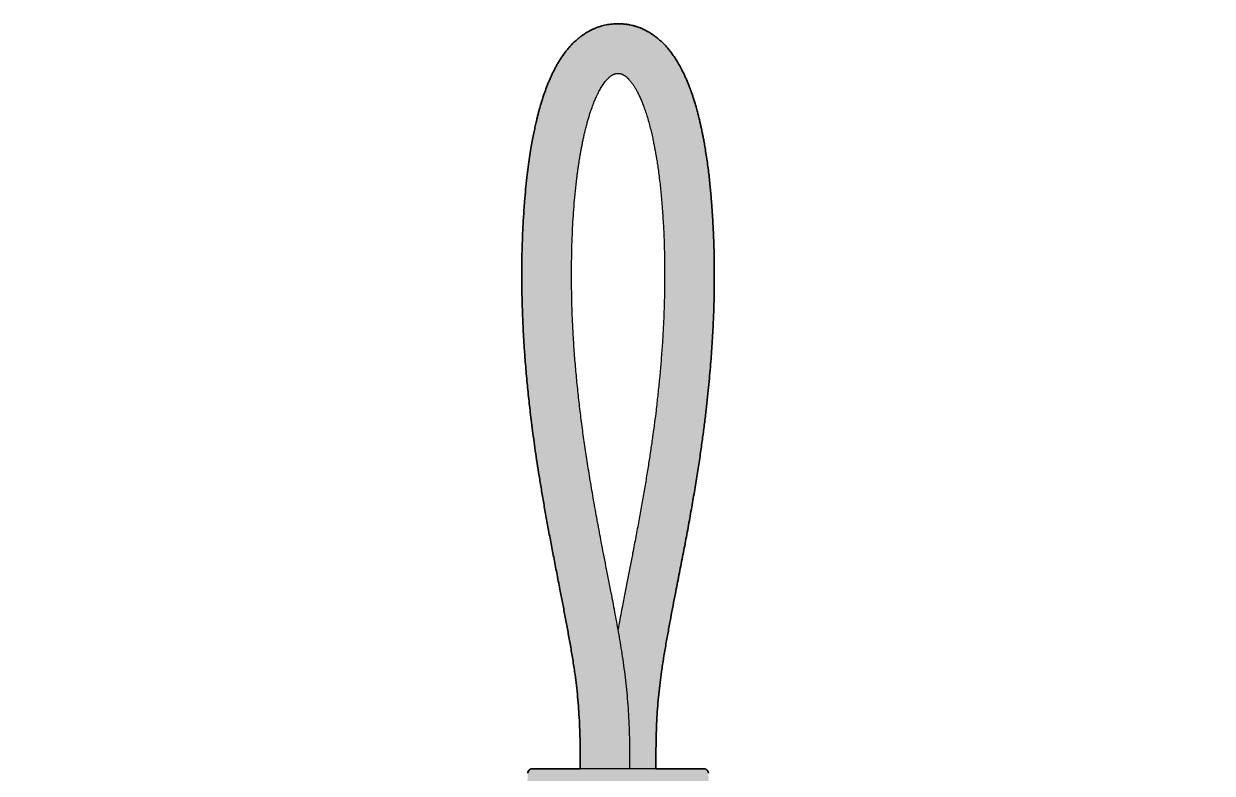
# Model space of a CAD drawing. Header units: millimetres. Extents: x 103 to 812, y 15 to 711.
# Drawn here: x 599.3 to 730.8, y 628.3 to 711.2 of the extents above; entities that cross this region are included whole.
import ezdxf

# ---------------------------------------------------------------- set-up
doc = ezdxf.new("R2010")
doc.units = ezdxf.units.MM
doc.layers.add('Blocks', color=7, linetype='Continuous')
doc.layers.add('Blocks$Fill', color=7, linetype='Continuous', true_color=0xffffff)
doc.layers.add('Blocks$Inner', color=7, linetype='Continuous', lineweight=25, true_color=0x007f00)
doc.layers.add('Blocks$Outline', color=7, linetype='Continuous', lineweight=35, true_color=0xff3f3f)

# ---------------------------------------------------------------- blocks, each defined once
blk = doc.blocks.new('In Vitro Portable Lamp Side')
at = {"layer": 'Blocks$Fill'}
h = blk.add_hatch(color=256, dxfattribs=at)
h.paths.add_polyline_path([(137.67, 302.05), (103.52, 302.05), (96.72, 302.05), (96.72, 302.05), (96.72, 302.05), (96.7, 302.05), (96.68, 302.05), (96.65, 302.05), (96.63, 302.05), (96.61, 302.04), (96.59, 302.04), (96.56, 302.04), (96.54, 302.03), (96.52, 302.03), (96.49, 302.02), (96.47, 302.02), (96.45, 302.01), (96.42, 302.01), (96.4, 302), (96.38, 301.99), (96.36, 301.98), (96.33, 301.97), (96.31, 301.96), (96.29, 301.95), (96.27, 301.94), (96.24, 301.93), (96.22, 301.92), (96.2, 301.9), (96.18, 301.89), (96.16, 301.88), (96.14, 301.86), (96.12, 301.85), (96.1, 301.83), (96.08, 301.81), (96.06, 301.8), (96.04, 301.78), (96.02, 301.76), (96, 301.75), (95.98, 301.73), (95.97, 301.71), (95.95, 301.69), (95.93, 301.67), (95.92, 301.65), (95.9, 301.63), (95.89, 301.61), (95.88, 301.59), (95.86, 301.56), (95.85, 301.54), (95.84, 301.52), (95.83, 301.5), (95.82, 301.48), (95.81, 301.45), (95.8, 301.43), (95.79, 301.41), (95.78, 301.39), (95.77, 301.36), (95.76, 301.34), (95.76, 301.32), (95.75, 301.29), (95.74, 301.27), (95.74, 301.25), (95.74, 301.22), (95.73, 301.2), (95.73, 301.18), (95.73, 301.16), (95.72, 301.13), (95.72, 301.11), (95.72, 301.09), (95.72, 301.07), (95.72, 301.07), (94.99, 259.06), (94.99, 259.05), (94.99, 259.03), (94.99, 259.02), (94.99, 259.01), (94.99, 259), (94.99, 258.99), (94.99, 258.97), (95, 258.96), (95, 258.95), (95, 258.94), (95, 258.92), (95.01, 258.91), (95.01, 258.9), (95.01, 258.89), (95.02, 258.88), (95.02, 258.86), (95.03, 258.85), (95.03, 258.84), (95.04, 258.83), (95.04, 258.82), (95.05, 258.81), (95.06, 258.8), (95.06, 258.79), (95.07, 258.78), (95.08, 258.77), (95.08, 258.76), (95.09, 258.75), (95.1, 258.74), (95.11, 258.73), (95.11, 258.72), (95.12, 258.71), (95.13, 258.7), (95.14, 258.69), (95.15, 258.68), (95.16, 258.67), (95.17, 258.67), (95.18, 258.66), (95.19, 258.65), (95.2, 258.64), (95.21, 258.64), (95.22, 258.63), (95.23, 258.62), (95.24, 258.62), (95.25, 258.61), (95.26, 258.6), (95.27, 258.6), (95.28, 258.59), (95.29, 258.59), (95.31, 258.58), (95.32, 258.58), (95.33, 258.58), (95.34, 258.57), (95.35, 258.57), (95.37, 258.57), (95.38, 258.56), (95.39, 258.56), (95.4, 258.56), (95.41, 258.56), (95.43, 258.55), (95.44, 258.55), (95.45, 258.55), (95.46, 258.55), (95.47, 258.55), (95.49, 258.55), (98.75, 258.55), (98.75, 6.59), (86.88, 5.04), (86.87, 5.04), (86.86, 5.04), (86.86, 5.04), (86.85, 5.03), (86.84, 5.03), (86.83, 5.03), (86.83, 5.03), (86.82, 5.03), (86.81, 5.02), (86.81, 5.02), (86.8, 5.02), (86.79, 5.02), (86.78, 5.01), (86.78, 5.01), (86.77, 5.01), (86.76, 5), (86.76, 5), (86.75, 5), (86.74, 4.99), (86.74, 4.99), (86.73, 4.98), (86.72, 4.98), (86.72, 4.97), (86.71, 4.97), (86.7, 4.96), (86.7, 4.96), (86.69, 4.95), (86.68, 4.95), (86.68, 4.94), (86.67, 4.94), (86.67, 4.93), (86.66, 4.93), (86.66, 4.92), (86.65, 4.91), (86.65, 4.91), (86.64, 4.9), (86.64, 4.89), (86.63, 4.89), (86.63, 4.88), (86.62, 4.87), (86.62, 4.87), (86.62, 4.86), (86.61, 4.85), (86.61, 4.85), (86.6, 4.84), (86.6, 4.83), (86.6, 4.82), (86.6, 4.82), (86.59, 4.81), (86.59, 4.8), (86.59, 4.79), (86.59, 4.79), (86.58, 4.78), (86.58, 4.77), (86.58, 4.76), (86.58, 4.76), (86.58, 4.75), (86.58, 4.74), (86.58, 4.73), (86.57, 4.73), (86.57, 4.72), (86.57, 4.71), (86.57, 4.71), (86.57, 4.7), (86.57, 4.7), (86.57, 4.7), (86.57, 4.7), (86.57, 4.7), (86.57, 4.7), (86.57, 4.7), (86.57, 4.7), (86.52, 1.86), (86.52, 1.85), (86.52, 1.84), (86.52, 1.83), (86.52, 1.82), (86.53, 1.81), (86.53, 1.8), (86.53, 1.8), (86.53, 1.79), (86.53, 1.78), (86.53, 1.77), (86.53, 1.76), (86.54, 1.75), (86.54, 1.75), (86.54, 1.74), (86.55, 1.73), (86.55, 1.72), (86.55, 1.71), (86.56, 1.7), (86.56, 1.7), (86.56, 1.69), (86.57, 1.68), (86.57, 1.67), (86.58, 1.67), (86.58, 1.66), (86.59, 1.65), (86.59, 1.64), (86.6, 1.64), (86.6, 1.63), (86.61, 1.62), (86.61, 1.62), (86.62, 1.61), (86.62, 1.6), (86.63, 1.6), (86.64, 1.59), (86.64, 1.59), (86.65, 1.58), (86.66, 1.58), (86.66, 1.57), (86.67, 1.57), (86.68, 1.56), (86.68, 1.56), (86.69, 1.55), (86.7, 1.55), (86.71, 1.54), (86.71, 1.54), (86.72, 1.53), (86.73, 1.53), (86.74, 1.53), (86.75, 1.52), (86.75, 1.52), (86.76, 1.52), (86.77, 1.52), (86.78, 1.51), (86.79, 1.51), (86.8, 1.51), (86.8, 1.51), (86.81, 1.51), (86.82, 1.5), (86.83, 1.5), (86.84, 1.5), (86.85, 1.5), (86.86, 1.5), (86.86, 1.5), (86.87, 1.5), (87.25, 1.5), (88.28, 1.5), (88.28, 0), (211.41, 0), (216.28, 0), (216.28, 1.5), (217.68, 1.5), (217.69, 1.5), (217.7, 1.5), (217.71, 1.5), (217.72, 1.5), (217.73, 1.5), (217.73, 1.5), (217.74, 1.51), (217.75, 1.51), (217.76, 1.51), (217.77, 1.51), (217.78, 1.51), (217.79, 1.52), (217.79, 1.52), (217.8, 1.52), (217.81, 1.52), (217.82, 1.53), (217.83, 1.53), (217.83, 1.53), (217.84, 1.54), (217.85, 1.54), (217.86, 1.55), (217.87, 1.55), (217.87, 1.56), (217.88, 1.56), (217.89, 1.57), (217.89, 1.57), (217.9, 1.58), (217.91, 1.58), (217.91, 1.59), (217.92, 1.59), (217.93, 1.6), (217.93, 1.6), (217.94, 1.61), (217.94, 1.62), (217.95, 1.62), (217.96, 1.63), (217.96, 1.64), (217.97, 1.64), (217.97, 1.65), (217.98, 1.66), (217.98, 1.67), (217.99, 1.67), (217.99, 1.68), (217.99, 1.69), (218, 1.7), (218, 1.7), (218, 1.71), (218.01, 1.72), (218.01, 1.73), (218.01, 1.74), (218.02, 1.75), (218.02, 1.75), (218.02, 1.76), (218.02, 1.77), (218.03, 1.78), (218.03, 1.79), (218.03, 1.8), (218.03, 1.8), (218.03, 1.81), (218.03, 1.82), (218.03, 1.83), (218.03, 1.84), (218.03, 1.85), (218.03, 1.86), (217.98, 4.7), (217.98, 4.7), (217.98, 4.7), (217.98, 4.7), (217.98, 4.7), (217.98, 4.7), (217.98, 4.7), (217.98, 4.7), (217.98, 4.71), (217.98, 4.71), (217.98, 4.72), (217.98, 4.73), (217.98, 4.73), (217.98, 4.74), (217.98, 4.75), (217.98, 4.76), (217.98, 4.76), (217.97, 4.77), (217.97, 4.78), (217.97, 4.79), (217.97, 4.79), (217.97, 4.8), (217.96, 4.81), (217.96, 4.82), (217.96, 4.82), (217.95, 4.83), (217.95, 4.84), (217.95, 4.85), (217.94, 4.85), (217.94, 4.86), (217.94, 4.87), (217.93, 4.87), (217.93, 4.88), (217.92, 4.89), (217.92, 4.89), (217.92, 4.9), (217.91, 4.91), (217.91, 4.91), (217.9, 4.92), (217.89, 4.93), (217.89, 4.93), (217.88, 4.94), (217.88, 4.94), (217.87, 4.95), (217.87, 4.95), (217.86, 4.96), (217.85, 4.96), (217.85, 4.97), (217.84, 4.97), (217.83, 4.98), (217.83, 4.98), (217.82, 4.99), (217.81, 4.99), (217.81, 5), (217.8, 5), (217.79, 5), (217.79, 5.01), (217.78, 5.01), (217.77, 5.01), (217.77, 5.02), (217.76, 5.02), (217.75, 5.02), (217.74, 5.02), (217.74, 5.03), (217.73, 5.03), (217.72, 5.03), (217.71, 5.03), (217.71, 5.03), (217.7, 5.04), (217.69, 5.04), (217.69, 5.04), (217.68, 5.04), (205.8, 6.59), (205.8, 258.55), (209.07, 258.55), (209.08, 258.55), (209.09, 258.55), (209.11, 258.55), (209.12, 258.55), (209.13, 258.55), (209.14, 258.56), (209.15, 258.56), (209.17, 258.56), (209.18, 258.56), (209.19, 258.57), (209.2, 258.57), (209.22, 258.57), (209.23, 258.58), (209.24, 258.58), (209.25, 258.58), (209.26, 258.59), (209.27, 258.59), (209.29, 258.6), (209.3, 258.6), (209.31, 258.61), (209.32, 258.62), (209.33, 258.62), (209.34, 258.63), (209.35, 258.64), (209.36, 258.64), (209.37, 258.65), (209.38, 258.66), (209.39, 258.67), (209.4, 258.67), (209.41, 258.68), (209.42, 258.69), (209.43, 258.7), (209.43, 258.71), (209.44, 258.72), (209.45, 258.73), (209.46, 258.74), (209.47, 258.75), (209.47, 258.76), (209.48, 258.77), (209.49, 258.78), (209.49, 258.79), (209.5, 258.8), (209.51, 258.81), (209.51, 258.82), (209.52, 258.83), (209.52, 258.84), (209.53, 258.85), (209.53, 258.86), (209.54, 258.88), (209.54, 258.89), (209.55, 258.9), (209.55, 258.91), (209.55, 258.92), (209.56, 258.94), (209.56, 258.95), (209.56, 258.96), (209.56, 258.97), (209.57, 258.99), (209.57, 259), (209.57, 259.01), (209.57, 259.02), (209.57, 259.03), (209.57, 259.05), (209.57, 259.06), (208.84, 301.07), (208.84, 301.07), (208.84, 301.09), (208.83, 301.11), (208.83, 301.13), (208.83, 301.16), (208.83, 301.18), (208.82, 301.2), (208.82, 301.22), (208.82, 301.25), (208.81, 301.27), (208.81, 301.29), (208.8, 301.32), (208.79, 301.34), (208.79, 301.36), (208.78, 301.39), (208.77, 301.41), (208.76, 301.43), (208.75, 301.45), (208.74, 301.48), (208.73, 301.5), (208.72, 301.52), (208.71, 301.54), (208.69, 301.56), (208.68, 301.59), (208.67, 301.61), (208.65, 301.63), (208.64, 301.65), (208.62, 301.67), (208.61, 301.69), (208.59, 301.71), (208.57, 301.73), (208.56, 301.75), (208.54, 301.76), (208.52, 301.78), (208.5, 301.8), (208.48, 301.81), (208.46, 301.83), (208.44, 301.85), (208.42, 301.86), (208.4, 301.88), (208.38, 301.89), (208.36, 301.9), (208.34, 301.92), (208.31, 301.93), (208.29, 301.94), (208.27, 301.95), (208.25, 301.96), (208.22, 301.97), (208.2, 301.98), (208.18, 301.99), (208.15, 302), (208.13, 302.01), (208.11, 302.01), (208.09, 302.02), (208.06, 302.02), (208.04, 302.03), (208.02, 302.03), (207.99, 302.04), (207.97, 302.04), (207.95, 302.04), (207.93, 302.05), (207.9, 302.05), (207.88, 302.05), (207.86, 302.05), (207.84, 302.05), (207.84, 302.05), (166.88, 302.05), (166.88, 302.05), (166.88, 302.06), (166.88, 302.06), (166.88, 302.06), (166.88, 302.06), (166.88, 302.06), (166.88, 302.06), (166.88, 302.06), (166.88, 302.06), (166.88, 302.06), (166.88, 302.06), (166.88, 302.06), (166.88, 302.06), (166.88, 302.06), (166.88, 302.06), (166.88, 302.06), (166.88, 302.06), (166.88, 302.06), (166.88, 302.06), (166.88, 302.06), (166.88, 302.06), (166.88, 302.06), (166.88, 302.06), (166.88, 302.06), (166.88, 302.06), (166.88, 302.06), (166.88, 302.06), (166.88, 302.06), (166.88, 302.06), (166.88, 302.06), (166.88, 302.06), (166.59, 302.07), (166.45, 302.08), (166.3, 302.09), (166.16, 302.1), (166.02, 302.12), (165.88, 302.14), (165.73, 302.17), (165.6, 302.2), (165.46, 302.23), (165.33, 302.27), (165.2, 302.31), (165.07, 302.36), (164.94, 302.41), (164.88, 302.44), (164.82, 302.46), (164.75, 302.49), (164.69, 302.52), (164.63, 302.55), (164.58, 302.59), (164.52, 302.62), (164.46, 302.65), (164.41, 302.69), (164.35, 302.72), (164.29, 302.76), (164.24, 302.79), (164.19, 302.83), (164.13, 302.87), (164.08, 302.91), (164.03, 302.95), (163.98, 302.99), (163.93, 303.04), (163.83, 303.12), (163.74, 303.22), (163.65, 303.31), (163.56, 303.41), (163.48, 303.51), (163.4, 303.61), (163.32, 303.71), (163.24, 303.82), (163.17, 303.93), (163.09, 304.06), (163.02, 304.2), (162.95, 304.33), (162.88, 304.47), (162.82, 304.61), (162.76, 304.75), (162.71, 304.89), (162.66, 305.04), (162.62, 305.18), (162.58, 305.32), (162.55, 305.47), (162.52, 305.61), (162.49, 305.75), (162.46, 305.89), (162.44, 306.03), (162.43, 306.18), (162.4, 306.45), (162.38, 306.73), (162.36, 307.26), (162.28, 310.56), (162.28, 310.57), (162.28, 310.58), (162.28, 310.59), (162.28, 310.6), (162.28, 310.61), (162.27, 310.62), (162.27, 310.63), (162.27, 310.64), (162.27, 310.64), (162.27, 310.65), (162.27, 310.66), (162.26, 310.67), (162.26, 310.68), (162.26, 310.69), (162.26, 310.7), (162.25, 310.71), (162.25, 310.72), (162.25, 310.73), (162.24, 310.74), (162.24, 310.75), (162.23, 310.76), (162.23, 310.76), (162.23, 310.77), (162.22, 310.78), (162.22, 310.79), (162.21, 310.8), (162.21, 310.81), (162.2, 310.82), (162.2, 310.83), (162.19, 310.83), (162.18, 310.84), (162.18, 310.85), (162.17, 310.86), (162.16, 310.87), (162.16, 310.88), (162.15, 310.88), (162.14, 310.89), (162.14, 310.9), (162.13, 310.91), (162.12, 310.91), (162.12, 310.92), (162.11, 310.93), (162.1, 310.93), (162.09, 310.94), (162.08, 310.95), (162.08, 310.95), (162.07, 310.96), (162.06, 310.96), (162.05, 310.97), (162.04, 310.98), (162.03, 310.98), (162.02, 310.99), (162.02, 310.99), (162.01, 311), (162, 311), (161.99, 311), (161.98, 311.01), (161.97, 311.01), (161.96, 311.02), (161.95, 311.02), (161.94, 311.02), (161.93, 311.03), (161.92, 311.03), (161.91, 311.03), (161.91, 311.03), (161.9, 311.04), (161.89, 311.04), (161.88, 311.04), (161.87, 311.04), (161.86, 311.04), (161.85, 311.05), (161.83, 311.05), (161.81, 311.05), (161.79, 311.05), (161.78, 311.05), (156.46, 311.05), (156.46, 311.06), (156.52, 315.34), (156.58, 316.71), (156.67, 318.03), (156.78, 319.31), (156.92, 320.57), (157.09, 321.8), (157.58, 324.86), (160.85, 342.43), (161.64, 347.7), (162.19, 352.2), (162.55, 356.1), (162.77, 359.62), (162.91, 363.65), (162.91, 367.52), (162.82, 370.63), (162.63, 373.73), (162.43, 375.91), (162.25, 377.5), (162.01, 379.17), (161.78, 380.51), (161.48, 382.01), (161.19, 383.26), (160.95, 384.15), (160.66, 385.11), (160.41, 385.87), (160.19, 386.47), (159.92, 387.14), (159.76, 387.52), (159.58, 387.91), (159.43, 388.22), (159.27, 388.53), (159.1, 388.84), (158.93, 389.14), (158.78, 389.38), (158.64, 389.62), (158.48, 389.86), (158.31, 390.09), (158.16, 390.3), (158, 390.5), (157.85, 390.69), (157.7, 390.87), (157.56, 391.03), (157.42, 391.18), (157.27, 391.32), (157.11, 391.48), (156.97, 391.62), (156.8, 391.76), (156.66, 391.88), (156.54, 391.98), (156.4, 392.09), (156.25, 392.2), (156.08, 392.31), (155.97, 392.39), (155.81, 392.49), (155.6, 392.61), (155.48, 392.68), (155.35, 392.75), (155.05, 392.89), (154.75, 393.02), (154.62, 393.07), (154.49, 393.12), (154.29, 393.18), (154.14, 393.23), (154.01, 393.26), (153.88, 393.3), (153.71, 393.34), (153.54, 393.37), (153.35, 393.41), (153.16, 393.43), (153.04, 393.45), (152.91, 393.46), (152.79, 393.47), (152.67, 393.48), (152.54, 393.49), (152.41, 393.49), (152.28, 393.49), (152.15, 393.49), (152.02, 393.49), (151.89, 393.48), (151.75, 393.47), (151.62, 393.46), (151.45, 393.44), (151.29, 393.42), (151.12, 393.39), (150.95, 393.36), (150.79, 393.32), (150.62, 393.28), (150.46, 393.24), (150.31, 393.2), (150.17, 393.15), (150.03, 393.1), (149.91, 393.06), (149.71, 392.98), (149.54, 392.91), (149.42, 392.85), (149.28, 392.78), (149.14, 392.71), (148.94, 392.6), (148.73, 392.48), (148.6, 392.39), (148.48, 392.31), (148.36, 392.24), (148.17, 392.09), (148, 391.96), (147.85, 391.84), (147.72, 391.73), (147.55, 391.57), (147.37, 391.41), (147.21, 391.25), (147.05, 391.08), (146.87, 390.87), (146.68, 390.65), (146.51, 390.45), (146.36, 390.24), (146.19, 390), (146.06, 389.82), (145.94, 389.64), (145.71, 389.27), (145.51, 388.93), (145.32, 388.59), (145.15, 388.26), (145, 387.95), (144.77, 387.45), (144.52, 386.85), (144.37, 386.47), (144.1, 385.73), (143.84, 384.93), (143.59, 384.08), (143.3, 382.97), (143.05, 381.88), (142.78, 380.5), (142.48, 378.72), (142.19, 376.46), (141.94, 373.83), (141.81, 371.97), (141.71, 370.12), (141.63, 366.5), (141.66, 363.01), (141.79, 359.61), (142, 356.33), (142.37, 352.21), (142.9, 347.85), (143.73, 342.35), (147.24, 323.35), (147.47, 321.77), (147.63, 320.56), (147.77, 319.31), (147.88, 318.03), (147.98, 316.71), (148.04, 315.35), (148.09, 312.55), (148.09, 311.05), (143.94, 311.05), (142.78, 311.05), (142.77, 311.05), (142.76, 311.05), (142.74, 311.05), (142.73, 311.05), (142.72, 311.05), (142.71, 311.05), (142.7, 311.04), (142.69, 311.04), (142.68, 311.04), (142.67, 311.04), (142.65, 311.03), (142.64, 311.03), (142.63, 311.03), (142.62, 311.02), (142.61, 311.02), (142.6, 311.02), (142.59, 311.01), (142.57, 311.01), (142.56, 311), (142.55, 311), (142.54, 310.99), (142.53, 310.98), (142.52, 310.98), (142.51, 310.97), (142.5, 310.96), (142.49, 310.96), (142.48, 310.95), (142.47, 310.94), (142.46, 310.93), (142.45, 310.93), (142.44, 310.92), (142.43, 310.91), (142.42, 310.9), (142.41, 310.89), (142.4, 310.88), (142.39, 310.87), (142.39, 310.86), (142.38, 310.85), (142.37, 310.84), (142.36, 310.83), (142.36, 310.82), (142.35, 310.81), (142.34, 310.8), (142.34, 310.79), (142.33, 310.78), (142.33, 310.77), (142.32, 310.75), (142.32, 310.74), (142.31, 310.73), (142.31, 310.72), (142.3, 310.71), (142.3, 310.7), (142.3, 310.69), (142.29, 310.68), (142.29, 310.66), (142.29, 310.65), (142.29, 310.64), (142.28, 310.63), (142.28, 310.62), (142.28, 310.61), (142.28, 310.6), (142.28, 310.59), (142.28, 310.57), (142.28, 310.56), (142.19, 307.26), (142.17, 306.69), (142.15, 306.39), (142.14, 306.25), (142.12, 306.1), (142.1, 305.95), (142.08, 305.79), (142.05, 305.64), (142.02, 305.49), (141.98, 305.34), (141.94, 305.18), (141.89, 305.03), (141.84, 304.88), (141.8, 304.76), (141.75, 304.64), (141.7, 304.52), (141.65, 304.41), (141.59, 304.29), (141.53, 304.18), (141.47, 304.06), (141.4, 303.95), (141.33, 303.84), (141.25, 303.73), (141.18, 303.63), (141.1, 303.53), (141.01, 303.43), (140.93, 303.33), (140.84, 303.23), (140.74, 303.14), (140.69, 303.1), (140.64, 303.05), (140.59, 303.01), (140.54, 302.97), (140.49, 302.92), (140.44, 302.88), (140.38, 302.84), (140.33, 302.8), (140.27, 302.77), (140.22, 302.73), (140.16, 302.69), (140.1, 302.66), (140.05, 302.62), (139.99, 302.59), (139.93, 302.56), (139.87, 302.53), (139.81, 302.5), (139.75, 302.47), (139.68, 302.44), (139.62, 302.41), (139.56, 302.39), (139.49, 302.36), (139.36, 302.32), (139.23, 302.27), (139.1, 302.24), (138.96, 302.2), (138.83, 302.17), (138.68, 302.15), (138.54, 302.12), (138.4, 302.1), (138.26, 302.09), (138.11, 302.08), (137.97, 302.07), (137.67, 302.06), (137.67, 302.06), (137.67, 302.06), (137.67, 302.06), (137.67, 302.06), (137.67, 302.06), (137.67, 302.06), (137.67, 302.06), (137.67, 302.06), (137.67, 302.06), (137.67, 302.06), (137.67, 302.06), (137.67, 302.06), (137.67, 302.06), (137.67, 302.06), (137.67, 302.06), (137.67, 302.06), (137.67, 302.06), (137.67, 302.06), (137.67, 302.06), (137.67, 302.06), (137.67, 302.06), (137.67, 302.06), (137.67, 302.06), (137.67, 302.06), (137.67, 302.06), (137.67, 302.06), (137.67, 302.06), (137.67, 302.06), (137.67, 302.06), (137.67, 302.06), (137.67, 302.06), (137.67, 302.06), (137.67, 302.06), (137.67, 302.05)], flags=0)
h.paths.add_polyline_path([(152.28, 24.25), (153.25, 24.26), (154.22, 24.29), (155.2, 24.35), (156.19, 24.42), (157.18, 24.52), (158.18, 24.64), (159.18, 24.78), (160.18, 24.95), (161.18, 25.14), (162.18, 25.35), (163.18, 25.59), (164.19, 25.85), (165.19, 26.14), (166.18, 26.45), (167.18, 26.79), (168.17, 27.15), (168.17, 7.25), (136.67, 7.25), (136.65, 7.25), (136.39, 7.25), (136.39, 27.15), (137.28, 26.82), (138.18, 26.52), (139.08, 26.23), (139.99, 25.96), (140.91, 25.71), (141.83, 25.48), (142.76, 25.27), (143.7, 25.08), (144.64, 24.9), (145.58, 24.75), (146.52, 24.62), (147.47, 24.51), (148.41, 24.42), (149.36, 24.35), (150.31, 24.3), (151.26, 24.26)], flags=0)
h.paths.add_polyline_path([(128.79, 7.25), (108.74, 7.25), (108.74, 57.88), (109.02, 56.84), (109.34, 55.8), (109.67, 54.77), (110.03, 53.74), (110.42, 52.72), (110.84, 51.71), (111.27, 50.71), (111.74, 49.72), (112.22, 48.74), (112.73, 47.77), (113.27, 46.82), (113.83, 45.87), (114.41, 44.95), (115.01, 44.03), (115.63, 43.13), (116.28, 42.25), (116.94, 41.39), (117.62, 40.54), (118.33, 39.72), (119.05, 38.91), (119.78, 38.12), (120.54, 37.35), (121.31, 36.6), (122.09, 35.88), (122.89, 35.17), (123.7, 34.49), (124.52, 33.83), (125.36, 33.19), (126.2, 32.57), (127.06, 31.98), (127.92, 31.41), (128.79, 30.87)], flags=0)
h.paths.add_polyline_path([(152.77, 387.89), (152.77, 387.88), (152.78, 387.88), (152.78, 387.88), (152.78, 387.88), (152.78, 387.88), (152.78, 387.88), (152.78, 387.88), (152.79, 387.88), (152.79, 387.88), (152.82, 387.87), (152.84, 387.85), (152.87, 387.84), (152.91, 387.82), (152.96, 387.79), (153, 387.76), (153.03, 387.74), (153.07, 387.71), (153.13, 387.66), (153.16, 387.64), (153.2, 387.61), (153.24, 387.58), (153.27, 387.54), (153.33, 387.49), (153.38, 387.44), (153.42, 387.4), (153.48, 387.34), (153.55, 387.25), (153.64, 387.16), (153.71, 387.06), (153.78, 386.97), (153.87, 386.85), (153.96, 386.72), (154.05, 386.59), (154.14, 386.44), (154.23, 386.28), (154.32, 386.12), (154.42, 385.94), (154.51, 385.75), (154.61, 385.54), (154.71, 385.33), (154.91, 384.88), (155.09, 384.41), (155.28, 383.88), (155.47, 383.29), (155.67, 382.62), (155.85, 381.94), (156.08, 380.98), (156.34, 379.67), (156.61, 378.06), (156.81, 376.62), (157, 374.98), (157.22, 372.33), (157.36, 369.61), (157.43, 366.13), (157.39, 362.74), (157.25, 359.26), (157, 355.72), (156.67, 352.34), (156.13, 348.02), (155.17, 341.82), (152.28, 326.47), (149.25, 342.66), (148.33, 348.71), (147.86, 352.61), (147.5, 356.53), (147.25, 360.5), (147.15, 363.47), (147.13, 366.44), (147.19, 369.39), (147.33, 372.23), (147.43, 373.6), (147.56, 374.98), (147.77, 376.82), (148.05, 378.69), (148.26, 379.91), (148.45, 380.83), (148.64, 381.65), (148.78, 382.2), (148.91, 382.68), (149.04, 383.12), (149.17, 383.55), (149.31, 383.97), (149.5, 384.5), (149.7, 384.99), (149.8, 385.23), (149.9, 385.45), (150.04, 385.74), (150.16, 385.98), (150.29, 386.2), (150.42, 386.44), (150.5, 386.56), (150.57, 386.67), (150.65, 386.78), (150.72, 386.89), (150.79, 386.99), (150.87, 387.08), (150.94, 387.18), (151.02, 387.27), (151.08, 387.34), (151.15, 387.41), (151.21, 387.47), (151.26, 387.52), (151.31, 387.57), (151.36, 387.61), (151.41, 387.65), (151.45, 387.68), (151.49, 387.71), (151.53, 387.74), (151.56, 387.76), (151.6, 387.78), (151.63, 387.81), (151.67, 387.83), (151.71, 387.85), (151.75, 387.87), (151.78, 387.88), (151.82, 387.9), (151.84, 387.91), (151.87, 387.92), (151.89, 387.93), (151.92, 387.94), (151.94, 387.94), (151.96, 387.95), (151.97, 387.95), (151.99, 387.96), (152.01, 387.96), (152.03, 387.97), (152.06, 387.97), (152.08, 387.98), (152.11, 387.98), (152.14, 387.98), (152.17, 387.99), (152.2, 387.99), (152.22, 387.99), (152.25, 387.99), (152.3, 387.99), (152.34, 387.99), (152.38, 387.99), (152.42, 387.98), (152.44, 387.98), (152.47, 387.98), (152.49, 387.97), (152.52, 387.97), (152.55, 387.96), (152.57, 387.96), (152.6, 387.95), (152.63, 387.94), (152.66, 387.93), (152.68, 387.92), (152.71, 387.91), (152.73, 387.91), (152.74, 387.9), (152.75, 387.9), (152.75, 387.9), (152.76, 387.89), (152.76, 387.89), (152.77, 387.89), (152.77, 387.89), (152.77, 387.89), (152.77, 387.88), (152.77, 387.88), (152.77, 387.88), (152.77, 387.88), (152.77, 387.88), (152.77, 387.88), (152.77, 387.88), (152.77, 387.88), (152.77, 387.88), (152.77, 387.88), (152.77, 387.88), (152.77, 387.88), (152.77, 387.88), (152.77, 387.88), (152.77, 387.88), (152.77, 387.88), (152.77, 387.88), (152.77, 387.88), (152.77, 387.88)], flags=0)
h.paths.add_polyline_path([(195.79, 7.25), (175.76, 7.25), (175.76, 30.86), (175.77, 30.87), (176.7, 31.46), (177.63, 32.07), (178.54, 32.71), (179.44, 33.37), (180.31, 34.05), (181.18, 34.75), (182.02, 35.48), (182.84, 36.22), (183.65, 36.99), (184.43, 37.77), (185.2, 38.57), (185.94, 39.39), (186.66, 40.22), (187.36, 41.07), (188.03, 41.93), (188.69, 42.8), (189.32, 43.69), (189.92, 44.59), (190.5, 45.5), (191.06, 46.42), (191.59, 47.35), (192.1, 48.29), (192.58, 49.23), (193.04, 50.18), (193.47, 51.13), (193.88, 52.09), (194.26, 53.05), (194.62, 54.01), (194.96, 54.98), (195.27, 55.95), (195.55, 56.91), (195.82, 57.88), (195.82, 7.25)], flags=0)
at = {"layer": 'Blocks$Inner'}
blk.add_line((152.77, 387.88), (152.79, 387.87), dxfattribs=at)
for points in [[(161.78, 311.05), (143.94, 311.05), (142.78, 311.05)], [(156.36, 311.05), (156.27, 311.05), (156.16, 311.05), (156.02, 311.05), (155.86, 311.05), (155.68, 311.05), (155.48, 311.05), (155.26, 311.05), (155.03, 311.05), (154.79, 311.05), (154.53, 311.05), (154.27, 311.05), (154, 311.05), (153.73, 311.05), (153.59, 311.05)]]:
    blk.add_lwpolyline(points, dxfattribs=at)
for centre, start, end in [((142.78, 310.55), 90, 178.5), ((161.78, 310.55), 1.5, 90)]:
    blk.add_arc(centre, 0.5, start, end, dxfattribs=at)
for points, knots in [([(155.05, 392.89), (154.95, 392.94), (154.76, 393.02), (154.51, 393.11), (154.3, 393.18), (154.15, 393.23), (154.01, 393.27), (153.82, 393.32), (153.53, 393.38), (153.12, 393.44), (152.66, 393.49), (152.15, 393.5), (151.69, 393.47), (151.29, 393.42), (150.95, 393.36), (150.63, 393.29), (150.32, 393.2), (150.04, 393.11), (149.85, 393.04), (149.71, 392.98), (149.62, 392.94), (149.53, 392.9), (149.41, 392.85), (149.28, 392.78), (149.15, 392.71), (149.03, 392.65), (148.93, 392.6), (148.84, 392.54), (148.72, 392.47), (148.56, 392.37), (148.37, 392.24), (148.18, 392.1), (148.01, 391.97), (147.85, 391.85), (147.7, 391.72), (147.54, 391.57), (147.37, 391.41), (147.21, 391.25), (147.04, 391.07), (146.86, 390.87), (146.68, 390.66), (146.52, 390.45), (146.35, 390.23), (146.16, 389.97), (145.94, 389.65), (145.72, 389.29), (145.51, 388.94), (145.33, 388.6), (145.16, 388.27), (145.01, 387.97), (144.88, 387.7), (144.77, 387.44), (144.65, 387.16), (144.51, 386.84), (144.33, 386.36), (144.1, 385.73), (143.89, 385.1), (143.75, 384.62), (143.66, 384.34), (143.6, 384.1), (143.54, 383.9), (143.49, 383.72), (143.45, 383.54), (143.4, 383.36), (143.35, 383.17), (143.28, 382.87), (143.18, 382.44), (143.05, 381.86), (142.91, 381.21), (142.77, 380.48), (142.63, 379.65), (142.48, 378.69), (142.33, 377.61), (142.18, 376.44), (142.05, 375.17), (141.92, 373.67), (141.8, 371.98), (141.71, 370.13), (141.65, 368.3), (141.62, 366.51), (141.63, 364.75), (141.65, 363.01), (141.71, 361.3), (141.78, 359.62), (141.88, 357.96), (142, 356.17), (142.17, 354.25), (142.37, 352.22), (142.56, 350.5), (142.74, 349.04), (142.9, 347.82), (143.08, 346.55), (143.27, 345.2), (143.49, 343.8), (143.73, 342.33), (143.99, 340.8), (144.26, 339.22), (144.56, 337.6), (144.87, 335.94), (145.2, 334.23), (145.54, 332.48), (145.86, 330.83), (146.16, 329.27), (146.44, 327.83), (146.71, 326.36), (146.98, 324.87), (147.24, 323.34), (147.46, 321.91), (147.64, 320.56), (147.78, 319.31), (147.89, 318.03), (147.98, 316.7), (148.05, 315.35), (148.08, 313.96), (148.09, 312.53), (148.09, 311.55), (148.09, 311.05)], [1, 1, 1, 1, 1.005115, 1.009401, 1.012852, 1.015488, 1.017878, 1.020286, 1.026089, 1.032583, 1.041031, 1.049894, 1.058907, 1.064617, 1.070312, 1.075917, 1.081323, 1.086089, 1.090126, 1.091664, 1.093055, 1.09462, 1.096698, 1.099289, 1.101868, 1.103895, 1.10553, 1.107194, 1.109312, 1.111848, 1.116234, 1.120048, 1.123357, 1.126232, 1.129024, 1.13253, 1.136179, 1.139559, 1.143132, 1.147191, 1.151442, 1.155298, 1.159009, 1.163274, 1.169479, 1.175459, 1.180929, 1.186127, 1.191063, 1.195536, 1.199265, 1.20261, 1.206396, 1.21083, 1.215895, 1.225453, 1.23531, 1.239236, 1.242687, 1.245491, 1.24765, 1.249737, 1.251697, 1.253783, 1.255996, 1.258336, 1.264144, 1.27064, 1.277823, 1.285688, 1.29423, 1.304593, 1.315791, 1.327818, 1.34067, 1.354347, 1.372809, 1.391055, 1.409097, 1.42648, 1.443673, 1.460664, 1.477446, 1.494019, 1.510394, 1.526573, 1.547416, 1.567919, 1.588079, 1.600024, 1.612622, 1.625896, 1.639843, 1.654734, 1.670321, 1.686606, 1.703588, 1.72126, 1.739275, 1.757922, 1.77718, 1.797028, 1.812452, 1.828213, 1.844294, 1.860472, 1.876738, 1.893275, 1.905852, 1.918549, 1.931407, 1.944478, 1.957908, 1.971401, 1.985336, 2, 2, 2, 2]), ([(156.46, 311.06), (156.46, 311.56), (156.47, 312.52), (156.48, 313.94), (156.52, 315.33), (156.58, 316.7), (156.66, 318.02), (156.78, 319.31), (156.92, 320.57), (157.1, 321.91), (157.32, 323.34), (157.58, 324.85), (157.84, 326.32), (158.1, 327.74), (158.36, 329.11), (158.67, 330.68), (159.02, 332.47), (159.41, 334.48), (159.8, 336.49), (160.17, 338.49), (160.52, 340.48), (160.84, 342.4), (161.14, 344.25), (161.41, 346.01), (161.64, 347.67), (161.84, 349.24), (162.03, 350.74), (162.19, 352.18), (162.32, 353.55), (162.44, 354.85), (162.55, 356.08), (162.63, 357.25), (162.71, 358.43), (162.78, 359.59), (162.83, 360.74), (162.87, 361.79), (162.9, 362.75), (162.91, 363.62), (162.92, 364.36), (162.93, 364.98), (162.93, 365.49), (162.93, 365.92), (162.93, 366.25), (162.93, 366.49), (162.93, 366.69), (162.92, 366.92), (162.92, 367.2), (162.91, 367.54), (162.91, 367.93), (162.9, 368.43), (162.88, 369.06), (162.86, 369.81), (162.82, 370.66), (162.77, 371.61), (162.71, 372.64), (162.64, 373.59), (162.57, 374.44), (162.51, 375.16), (162.43, 375.92), (162.35, 376.7), (162.25, 377.51), (162.13, 378.34), (162.01, 379.16), (161.89, 379.88), (161.78, 380.5), (161.69, 381), (161.6, 381.42), (161.54, 381.75), (161.48, 382), (161.44, 382.2), (161.4, 382.37), (161.36, 382.54), (161.31, 382.74), (161.26, 382.98), (161.18, 383.27), (161.08, 383.67), (160.96, 384.14), (160.81, 384.65), (160.67, 385.1), (160.54, 385.5), (160.42, 385.86), (160.3, 386.18), (160.19, 386.48), (160.06, 386.8), (159.92, 387.16), (159.76, 387.53), (159.54, 388), (159.27, 388.54), (158.95, 389.11), (158.63, 389.63), (158.32, 390.08), (158.01, 390.5), (157.76, 390.81), (157.56, 391.03), (157.42, 391.18), (157.27, 391.33), (157.12, 391.48), (156.96, 391.62), (156.81, 391.76), (156.67, 391.88), (156.54, 391.98), (156.4, 392.09), (156.24, 392.2), (156.1, 392.3), (155.95, 392.4), (155.8, 392.5), (155.59, 392.62), (155.34, 392.76), (155.15, 392.84), (155.05, 392.89)], [0, 0, 0, 0, 0.016001, 0.031198, 0.046271, 0.061177, 0.075712, 0.089868, 0.104095, 0.118257, 0.136094, 0.154137, 0.171693, 0.188752, 0.20531, 0.221408, 0.246146, 0.270563, 0.29442, 0.319044, 0.342698, 0.365381, 0.387091, 0.407821, 0.426607, 0.444495, 0.461476, 0.477594, 0.492956, 0.507307, 0.520928, 0.53382, 0.545981, 0.559506, 0.571993, 0.583441, 0.593848, 0.603212, 0.61153, 0.617795, 0.623298, 0.628041, 0.632022, 0.633955, 0.635886, 0.638377, 0.641448, 0.6451, 0.649335, 0.654156, 0.661345, 0.669552, 0.678785, 0.689043, 0.700317, 0.712592, 0.720289, 0.728332, 0.73673, 0.745487, 0.754605, 0.764086, 0.773816, 0.782981, 0.789443, 0.795489, 0.801069, 0.804623, 0.807637, 0.81011, 0.812041, 0.813942, 0.816405, 0.819462, 0.823116, 0.82731, 0.834605, 0.841302, 0.847396, 0.852888, 0.857932, 0.862419, 0.86653, 0.87117, 0.876463, 0.882258, 0.888327, 0.898309, 0.908839, 0.917388, 0.926406, 0.934649, 0.942451, 0.945857, 0.949307, 0.952671, 0.956361, 0.959762, 0.963483, 0.966699, 0.969258, 0.972393, 0.975603, 0.979233, 0.981738, 0.985001, 0.989134, 0.994134, 1, 1, 1, 1]), ([(153.59, 311.05), (153.59, 311.57), (153.59, 312.58), (153.58, 314.1), (153.54, 315.59), (153.47, 317.05), (153.37, 318.46), (153.25, 319.82), (153.1, 321.16), (152.93, 322.48), (152.74, 323.77), (152.54, 325), (152.34, 326.17), (152.13, 327.31), (151.93, 328.41), (151.73, 329.47), (151.49, 330.68), (151.23, 332.01), (150.95, 333.46), (150.68, 334.83), (150.37, 336.43), (150.02, 338.31), (149.62, 340.48), (149.25, 342.65), (148.91, 344.75), (148.6, 346.76), (148.33, 348.71), (148.08, 350.65), (147.86, 352.6), (147.66, 354.56), (147.49, 356.53), (147.35, 358.51), (147.25, 360.33), (147.19, 361.98), (147.15, 363.47), (147.13, 364.95), (147.13, 366.44), (147.15, 367.92), (147.19, 369.4), (147.25, 370.84), (147.33, 372.25), (147.43, 373.61), (147.56, 375), (147.68, 376.07), (147.77, 376.82), (147.83, 377.26), (147.89, 377.69), (147.95, 378.06), (147.99, 378.33), (148.02, 378.52), (148.05, 378.7), (148.08, 378.9), (148.13, 379.16), (148.19, 379.5), (148.27, 379.93), (148.36, 380.37), (148.45, 380.82), (148.54, 381.25), (148.65, 381.7), (148.77, 382.18), (148.91, 382.67), (149.04, 383.12), (149.17, 383.56), (149.33, 384.02), (149.5, 384.5), (149.7, 385), (149.88, 385.41), (150.04, 385.73), (150.16, 385.98), (150.29, 386.22), (150.43, 386.45), (150.57, 386.68), (150.72, 386.89), (150.87, 387.09), (151.02, 387.27), (151.15, 387.41), (151.26, 387.52), (151.36, 387.61), (151.45, 387.68), (151.53, 387.74), (151.6, 387.79), (151.67, 387.83), (151.75, 387.87), (151.81, 387.9), (151.87, 387.92), (151.91, 387.94), (151.96, 387.95), (151.99, 387.96), (152.03, 387.97), (152.08, 387.98), (152.14, 387.98), (152.2, 387.99), (152.25, 387.99), (152.3, 387.99), (152.34, 387.99), (152.38, 387.99), (152.42, 387.98), (152.47, 387.98), (152.52, 387.97), (152.57, 387.96), (152.63, 387.94), (152.69, 387.92), (152.73, 387.9), (152.76, 387.89), (152.77, 387.88)], [14, 14, 14, 14, 14.016013, 14.031665, 14.047171, 14.062494, 14.077299, 14.091764, 14.105911, 14.120745, 14.13508, 14.148864, 14.162196, 14.175193, 14.187878, 14.200168, 14.212048, 14.229899, 14.246764, 14.262647, 14.27755, 14.302794, 14.327766, 14.352484, 14.376952, 14.398602, 14.420073, 14.44137, 14.462492, 14.483495, 14.50445, 14.525353, 14.546199, 14.561643, 14.577077, 14.592499, 14.607902, 14.623275, 14.638616, 14.654251, 14.668342, 14.682801, 14.697616, 14.712779, 14.717604, 14.722462, 14.727352, 14.732218, 14.734724, 14.736633, 14.738625, 14.740898, 14.743452, 14.747771, 14.752706, 14.758221, 14.76369, 14.768878, 14.773787, 14.780749, 14.787074, 14.793006, 14.799006, 14.805086, 14.813099, 14.821057, 14.829064, 14.834461, 14.839299, 14.84405, 14.849428, 14.855264, 14.861142, 14.867287, 14.873805, 14.879817, 14.885436, 14.890381, 14.89545, 14.900053, 14.904211, 14.909049, 14.914509, 14.920068, 14.924393, 14.928298, 14.931775, 14.935155, 14.938601, 14.94271, 14.947615, 14.952434, 14.956594, 14.960142, 14.963465, 14.966645, 14.970148, 14.974252, 14.978302, 14.982143, 14.985766, 14.989643, 14.994405, 15, 15, 15, 15]), ([(152.77, 387.89), (152.8, 387.88), (152.84, 387.85), (152.9, 387.82), (152.95, 387.79), (152.99, 387.76), (153.03, 387.74), (153.08, 387.71), (153.13, 387.66), (153.2, 387.61), (153.27, 387.55), (153.33, 387.49), (153.38, 387.44), (153.43, 387.39), (153.48, 387.33), (153.56, 387.25), (153.63, 387.16), (153.71, 387.06), (153.81, 386.93), (153.95, 386.73), (154.14, 386.44), (154.32, 386.12), (154.52, 385.75), (154.71, 385.34), (154.91, 384.89), (155.09, 384.4), (155.28, 383.88), (155.48, 383.28), (155.67, 382.63), (155.85, 381.96), (155.98, 381.41), (156.08, 380.98), (156.14, 380.69), (156.19, 380.42), (156.24, 380.2), (156.27, 380.02), (156.31, 379.85), (156.34, 379.65), (156.39, 379.4), (156.45, 379.06), (156.53, 378.61), (156.62, 378.03), (156.72, 377.36), (156.82, 376.59), (156.92, 375.78), (157, 374.96), (157.08, 374.13), (157.16, 373.25), (157.22, 372.33), (157.3, 371.11), (157.37, 369.63), (157.42, 367.87), (157.44, 366.14), (157.43, 364.43), (157.4, 362.74), (157.34, 361.02), (157.25, 359.26), (157.14, 357.48), (157, 355.73), (156.85, 354.02), (156.67, 352.35), (156.5, 350.81), (156.32, 349.37), (156.13, 347.99), (155.92, 346.54), (155.69, 345.02), (155.44, 343.44), (155.17, 341.82), (154.88, 340.16), (154.57, 338.47), (154.24, 336.71), (153.92, 335.04), (153.61, 333.46), (153.32, 331.98), (153.02, 330.46), (152.76, 329.07), (152.52, 327.82), (152.38, 327.01), (152.3, 326.56), (152.28, 326.47)], [0, 0, 0, 0, 0.007099, 0.012957, 0.017578, 0.020961, 0.023515, 0.026534, 0.030812, 0.035865, 0.041026, 0.045076, 0.048041, 0.050799, 0.054356, 0.058717, 0.063399, 0.067718, 0.071666, 0.081136, 0.090758, 0.10026, 0.110231, 0.120704, 0.130902, 0.140802, 0.151277, 0.162566, 0.174648, 0.186355, 0.197245, 0.202379, 0.207273, 0.21155, 0.215089, 0.217888, 0.219945, 0.223122, 0.226974, 0.231553, 0.238858, 0.24749, 0.257457, 0.268771, 0.281441, 0.292353, 0.30411, 0.316735, 0.329894, 0.343021, 0.367677, 0.39194, 0.415836, 0.439431, 0.46272, 0.485701, 0.511077, 0.536075, 0.560699, 0.584955, 0.608843, 0.632368, 0.651454, 0.671689, 0.693071, 0.715602, 0.739284, 0.764123, 0.78892, 0.814788, 0.84174, 0.869752, 0.892257, 0.915129, 0.938588, 0.96295, 0.979341, 0.99614, 1, 1, 1, 1]), ([(154.11, 311.05), (154.11, 311.05), (154.11, 311.05), (154.08, 311.05), (154.02, 311.05), (153.92, 311.05), (153.78, 311.05), (153.65, 311.05), (153.6, 311.05), (153.59, 311.05)], [0, 0, 0, 0, 0.066324, 0.216029, 0.377701, 0.550753, 0.733929, 0.989281, 1, 1, 1, 1])]:
    blk.add_open_spline(points, degree=3, knots=knots, dxfattribs=at)
at = {"layer": 'Blocks$Outline'}
for points in [[(143.94, 311.05), (142.78, 311.05)], [(148.09, 311.05), (143.94, 311.05)], [(156.46, 311.05), (156.46, 311.06)], [(161.78, 311.05), (156.46, 311.05)]]:
    blk.add_lwpolyline(points, dxfattribs=at)
for points, knots in [([(155.05, 392.89), (154.95, 392.94), (154.76, 393.02), (154.51, 393.11), (154.3, 393.18), (154.15, 393.23), (154.01, 393.27), (153.82, 393.32), (153.53, 393.38), (153.12, 393.44), (152.66, 393.49), (152.15, 393.5), (151.69, 393.47), (151.29, 393.42), (150.95, 393.36), (150.63, 393.29), (150.32, 393.2), (150.04, 393.11), (149.85, 393.04), (149.71, 392.98), (149.62, 392.94), (149.53, 392.9), (149.41, 392.85), (149.28, 392.78), (149.15, 392.71), (149.03, 392.65), (148.93, 392.6), (148.84, 392.54), (148.72, 392.47), (148.56, 392.37), (148.37, 392.24), (148.18, 392.1), (148.01, 391.97), (147.85, 391.85), (147.7, 391.72), (147.54, 391.57), (147.37, 391.41), (147.21, 391.25), (147.04, 391.07), (146.86, 390.87), (146.68, 390.66), (146.52, 390.45), (146.35, 390.23), (146.16, 389.97), (145.94, 389.65), (145.72, 389.29), (145.51, 388.94), (145.33, 388.6), (145.16, 388.27), (145.01, 387.97), (144.88, 387.7), (144.77, 387.44), (144.65, 387.16), (144.51, 386.84), (144.33, 386.36), (144.1, 385.73), (143.89, 385.1), (143.75, 384.62), (143.66, 384.34), (143.6, 384.1), (143.54, 383.9), (143.49, 383.72), (143.45, 383.54), (143.4, 383.36), (143.35, 383.17), (143.28, 382.87), (143.18, 382.44), (143.05, 381.86), (142.91, 381.21), (142.77, 380.48), (142.63, 379.65), (142.48, 378.69), (142.33, 377.61), (142.18, 376.44), (142.05, 375.17), (141.92, 373.67), (141.8, 371.98), (141.71, 370.13), (141.65, 368.3), (141.62, 366.51), (141.63, 364.75), (141.65, 363.01), (141.71, 361.3), (141.78, 359.62), (141.88, 357.96), (142, 356.17), (142.17, 354.25), (142.37, 352.22), (142.56, 350.5), (142.74, 349.04), (142.9, 347.82), (143.08, 346.55), (143.27, 345.2), (143.49, 343.8), (143.73, 342.33), (143.99, 340.8), (144.26, 339.22), (144.56, 337.6), (144.87, 335.94), (145.2, 334.23), (145.54, 332.48), (145.86, 330.83), (146.16, 329.27), (146.44, 327.83), (146.71, 326.36), (146.98, 324.87), (147.24, 323.34), (147.46, 321.91), (147.64, 320.56), (147.78, 319.31), (147.89, 318.03), (147.98, 316.7), (148.05, 315.35), (148.08, 313.96), (148.09, 312.53), (148.09, 311.55), (148.09, 311.05)], [0, 0, 0, 0, 0.005115, 0.009401, 0.012852, 0.015488, 0.017878, 0.020286, 0.026089, 0.032583, 0.041031, 0.049894, 0.058907, 0.064617, 0.070312, 0.075917, 0.081323, 0.086089, 0.090126, 0.091664, 0.093055, 0.09462, 0.096698, 0.099289, 0.101868, 0.103895, 0.10553, 0.107194, 0.109312, 0.111848, 0.116234, 0.120048, 0.123357, 0.126232, 0.129024, 0.13253, 0.136179, 0.139559, 0.143132, 0.147191, 0.151442, 0.155298, 0.159009, 0.163274, 0.169479, 0.175459, 0.180929, 0.186127, 0.191063, 0.195536, 0.199265, 0.20261, 0.206396, 0.21083, 0.215895, 0.225453, 0.23531, 0.239236, 0.242687, 0.245491, 0.24765, 0.249737, 0.251697, 0.253783, 0.255996, 0.258336, 0.264144, 0.27064, 0.277823, 0.285688, 0.29423, 0.304593, 0.315791, 0.327818, 0.34067, 0.354347, 0.372809, 0.391055, 0.409097, 0.42648, 0.443673, 0.460664, 0.477446, 0.494019, 0.510394, 0.526573, 0.547416, 0.567919, 0.588079, 0.600024, 0.612622, 0.625896, 0.639843, 0.654734, 0.670321, 0.686606, 0.703588, 0.72126, 0.739275, 0.757922, 0.77718, 0.797028, 0.812452, 0.828213, 0.844294, 0.860472, 0.876738, 0.893275, 0.905852, 0.918549, 0.931407, 0.944478, 0.957908, 0.971401, 0.985336, 1, 1, 1, 1]), ([(156.46, 311.06), (156.46, 311.56), (156.47, 312.52), (156.48, 313.94), (156.52, 315.33), (156.58, 316.7), (156.66, 318.02), (156.78, 319.31), (156.92, 320.57), (157.1, 321.91), (157.32, 323.34), (157.58, 324.85), (157.84, 326.32), (158.1, 327.74), (158.36, 329.11), (158.67, 330.68), (159.02, 332.47), (159.41, 334.48), (159.8, 336.49), (160.17, 338.49), (160.52, 340.48), (160.84, 342.4), (161.14, 344.25), (161.41, 346.01), (161.64, 347.67), (161.84, 349.24), (162.03, 350.74), (162.19, 352.18), (162.32, 353.55), (162.44, 354.85), (162.55, 356.08), (162.63, 357.25), (162.71, 358.43), (162.78, 359.59), (162.83, 360.74), (162.87, 361.79), (162.9, 362.75), (162.91, 363.62), (162.92, 364.36), (162.93, 364.98), (162.93, 365.49), (162.93, 365.92), (162.93, 366.25), (162.93, 366.49), (162.93, 366.69), (162.92, 366.92), (162.92, 367.2), (162.91, 367.54), (162.91, 367.93), (162.9, 368.43), (162.88, 369.06), (162.86, 369.81), (162.82, 370.66), (162.77, 371.61), (162.71, 372.64), (162.64, 373.59), (162.57, 374.44), (162.51, 375.16), (162.43, 375.92), (162.35, 376.7), (162.25, 377.51), (162.13, 378.34), (162.01, 379.16), (161.89, 379.88), (161.78, 380.5), (161.69, 381), (161.6, 381.42), (161.54, 381.75), (161.48, 382), (161.44, 382.2), (161.4, 382.37), (161.36, 382.54), (161.31, 382.74), (161.26, 382.98), (161.18, 383.27), (161.08, 383.67), (160.96, 384.14), (160.81, 384.65), (160.67, 385.1), (160.54, 385.5), (160.42, 385.86), (160.3, 386.18), (160.19, 386.48), (160.06, 386.8), (159.92, 387.16), (159.76, 387.53), (159.54, 388), (159.27, 388.54), (158.95, 389.11), (158.63, 389.63), (158.32, 390.08), (158.01, 390.5), (157.76, 390.81), (157.56, 391.03), (157.42, 391.18), (157.27, 391.33), (157.12, 391.48), (156.96, 391.62), (156.81, 391.76), (156.67, 391.88), (156.54, 391.98), (156.4, 392.09), (156.24, 392.2), (156.1, 392.3), (155.95, 392.4), (155.8, 392.5), (155.59, 392.62), (155.34, 392.76), (155.15, 392.84), (155.05, 392.89)], [0.0001544, 0.0001544, 0.0001544, 0.0001544, 0.0161525, 0.0313475, 0.0464183, 0.0613216, 0.0758547, 0.0900084, 0.1042333, 0.1183932, 0.1362278, 0.1542678, 0.1718205, 0.1888773, 0.2054325, 0.2215282, 0.2462628, 0.270676, 0.2945288, 0.3191494, 0.3427995, 0.3654791, 0.3871854, 0.4079128, 0.426696, 0.444581, 0.4615594, 0.4776751, 0.4930339, 0.5073828, 0.5210023, 0.5338921, 0.5460516, 0.5595741, 0.5720593, 0.5835054, 0.5939106, 0.6032729, 0.6115904, 0.6178537, 0.6233565, 0.6280983, 0.6320788, 0.6340115, 0.6359426, 0.6384324, 0.641503, 0.6451547, 0.6493889, 0.654209, 0.6613973, 0.6696033, 0.6788344, 0.6890908, 0.7003634, 0.7126363, 0.7203321, 0.7283739, 0.7367703, 0.745526, 0.7546424, 0.7641219, 0.773851, 0.783015, 0.789476, 0.7955208, 0.8010993, 0.8046527, 0.8076666, 0.8101392, 0.8120697, 0.813971, 0.8164338, 0.8194903, 0.8231428, 0.8273367, 0.8346307, 0.841327, 0.8474197, 0.8529111, 0.8579535, 0.8624402, 0.8665506, 0.8711901, 0.8764824, 0.8822759, 0.8883438, 0.8983249, 0.9088528, 0.9174012, 0.9264169, 0.9346588, 0.9424601, 0.9458657, 0.9493147, 0.9526781, 0.9563673, 0.9597683, 0.9634884, 0.9667043, 0.9692626, 0.9723974, 0.9756068, 0.9792365, 0.9817413, 0.9850035, 0.9891357, 0.9941351, 1, 1, 1, 1])]:
    blk.add_open_spline(points, degree=3, knots=knots, dxfattribs=at)
for points in [[(142.78, 311.05), (142.29, 311.05), (142.28, 310.56)], [(162.28, 310.56), (162.27, 311.05), (161.78, 311.05)]]:
    blk.add_rational_spline(points, [1, 0.716301943457, 1], degree=2, dxfattribs=at)

msp = doc.modelspace()

# ---------------------------------------------------------------- block references
at = {"layer": 'Blocks'}
msp.add_blockref('In Vitro Portable Lamp Side', (512.74, 317.75), dxfattribs=at)

doc.saveas('drawing.dxf')
